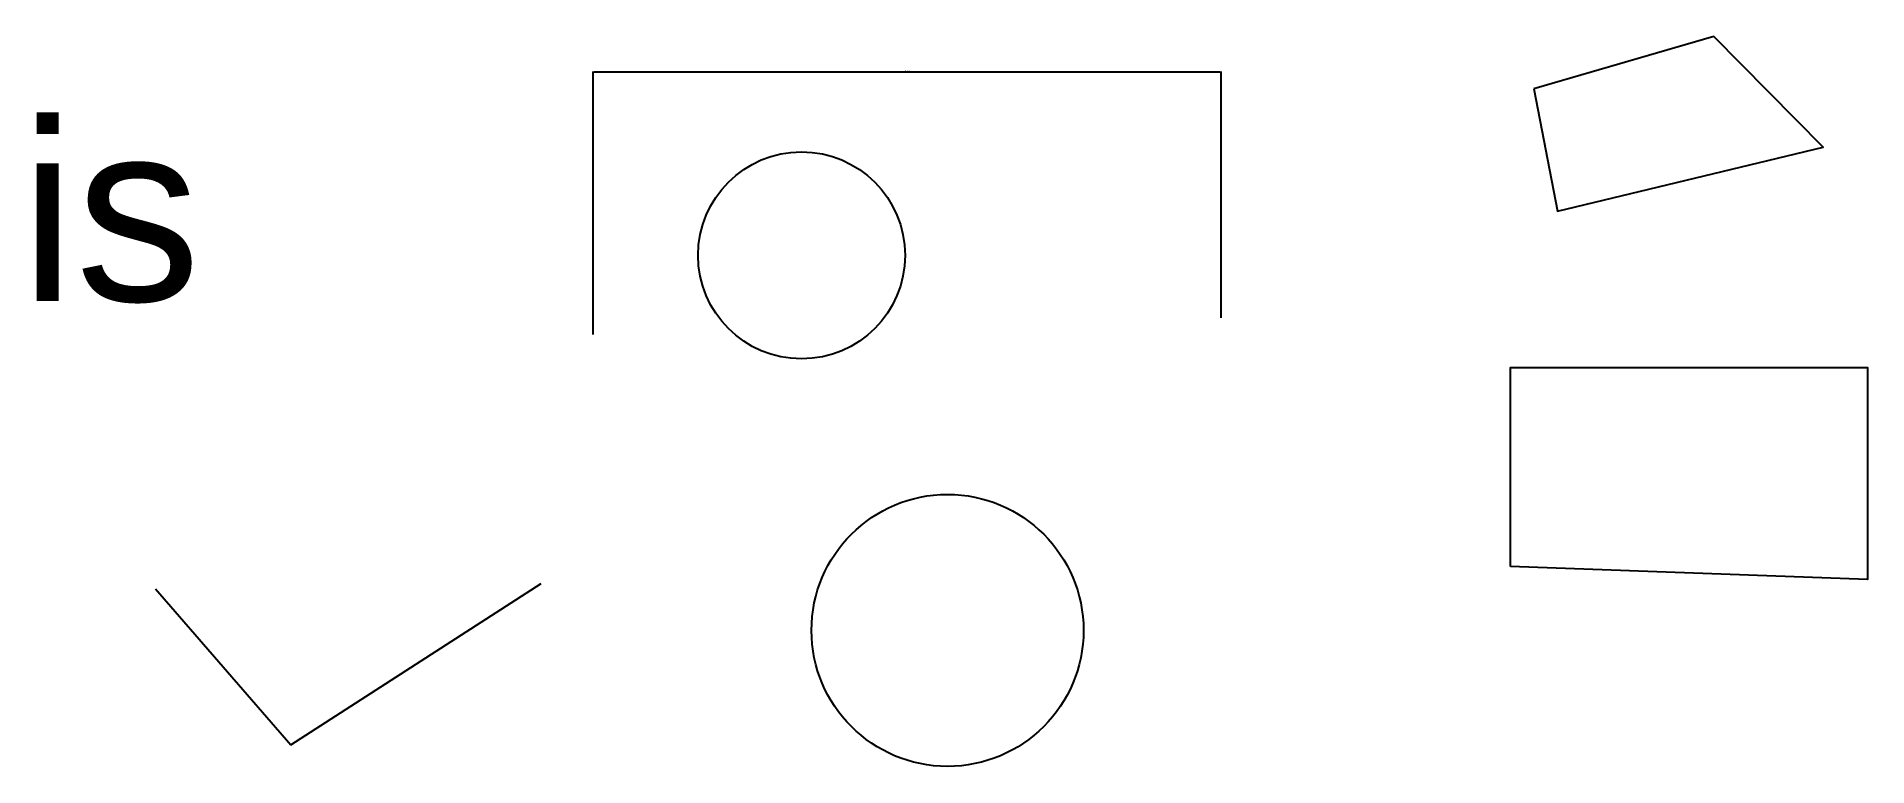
# Model space of a CAD drawing. Header units: millimetres. Extents: x 600 to 5306, y 628 to 2503.
import ezdxf

# ---------------------------------------------------------------- set-up
doc = ezdxf.new("R2010")
doc.units = ezdxf.units.MM
for name, color, linetype in [('circles', 242, 'Continuous'), ('columns', 82, 'Continuous'), ('line', 202, 'Continuous')]:
    doc.layers.add(name, color=color, linetype=linetype)
doc.styles.get("Standard").update_dxf_attribs({"font": 'arial.ttf'})
doc.dimstyles.new('ISO-25', dxfattribs={"dimtxt": 2.5, "dimasz": 2.5, "dimexe": 1.25, "dimexo": 0.625, "dimtad": 1, "dimtxsty": 'Standard', "dimcen": 2.5, "dimadec": 0, "dimazin": 0, "dimtfac": 1, "dimtmove": 0, "dimatfit": 3, "dimfxl": 1, "dimarcsym": 0})

# ---------------------------------------------------------------- blocks, each defined once
blk = doc.blocks.new('*D1')
at = {"layer": 'circles', "color": 0, "lineweight": -2, "transparency": 16777216}
for p, q in [((2030.5, 1737.5), (2030.5, 2414.1)), ((2033, 2412.8), (3642.3, 2412.8)), ((3644.8, 1781), (3644.8, 2414.1))]:
    blk.add_line(p, q, dxfattribs=at)
at = {"layer": 'circles', "color": 0, "transparency": 16777216}
for points in [[(2033, 2413.2), (2033, 2412.4), (2030.5, 2412.8)], [(3642.3, 2413.2), (3642.3, 2412.4), (3644.8, 2412.8)]]:
    blk.add_solid(points, dxfattribs=at)
at = {"layer": 'Defpoints', "color": 0, "transparency": 16777216}
for p in [(3644.8, 2412.8), (3644.8, 1780.3), (2030.5, 1736.8)]:
    blk.add_point(p, dxfattribs=at)
at = {"layer": 'circles', "color": 0, "transparency": 16777216, "insert": (2837.7, 2415), "char_height": 2.5, "attachment_point": 5}
blk.add_mtext('1614,29', dxfattribs=at)
blk = doc.blocks.new('Columns')
at = {"layer": 'columns'}
blk.add_lwpolyline([(4388.3, 1141.2), (4388.3, 1653.2), (5306, 1653.2), (5306, 1107.7), (4388.3, 1141.2)], dxfattribs=at)
blk = doc.blocks.new('beams')
blk.add_lwpolyline([(4448.7, 2369.6), (4509, 2055), (5192.3, 2219), (4911, 2503.5), (4448.7, 2369.6)])

msp = doc.modelspace()

# ---------------------------------------------------------------- linework, layer by layer
at = {"layer": 'circles'}
for centre, radius in [((2566.247, 1941.215), 266.05), ((2941.481, 977.202), 349.57)]:
    msp.add_circle(centre, radius, dxfattribs=at)
at = {"layer": 'line'}
for p, q in [((905.195, 1084.288), (1253.507, 682.715)), ((1253.507, 682.715), (1896.545, 1097.674))]:
    msp.add_line(p, q, dxfattribs=at)

# ---------------------------------------------------------------- block references
for name in ['beams', 'Columns']:
    msp.add_blockref(name, (0, 0))

# ---------------------------------------------------------------- texts
msp.add_text('is', height=460.6207).set_placement((556.883, 1823.852))

# ---------------------------------------------------------------- dimensions: what is measured, and where the dimension line sits
at = {"layer": 'circles'}
dim = msp.add_linear_dim(base=(3644.803, 2412.826), p1=(2030.511, 1736.844), p2=(3644.803, 1780.348), dimstyle='ISO-25', dxfattribs=at)
dim.commit()
dim.dimension.update_dxf_attribs({"geometry": '*D1', "text_midpoint": (2837.657, 2414.953)})

doc.saveas('drawing.dxf')
